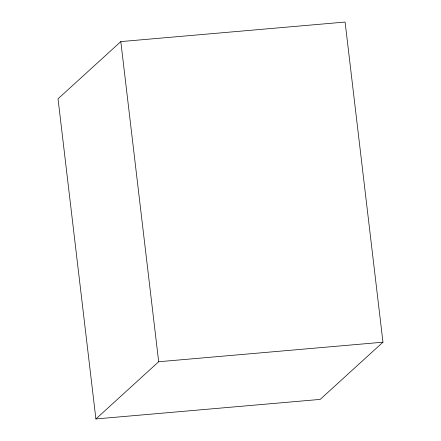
<?xml version="1.0" encoding="UTF-8"?>
<svg xmlns="http://www.w3.org/2000/svg" width="441" height="441" viewBox="0 0 441 441"><rect width="100%" height="100%" fill="white"/><g stroke="black" fill="none" stroke-linecap="round" stroke-linejoin="round"><path stroke-width="0.66" d="M120.817 41.597L58.036 98.801L95.901 418.95L320.183 399.403L382.964 342.199L345.099 22.05L120.817 41.597L158.677 361.747L95.901 418.95M158.677 361.747L382.964 342.199"/></g></svg>
